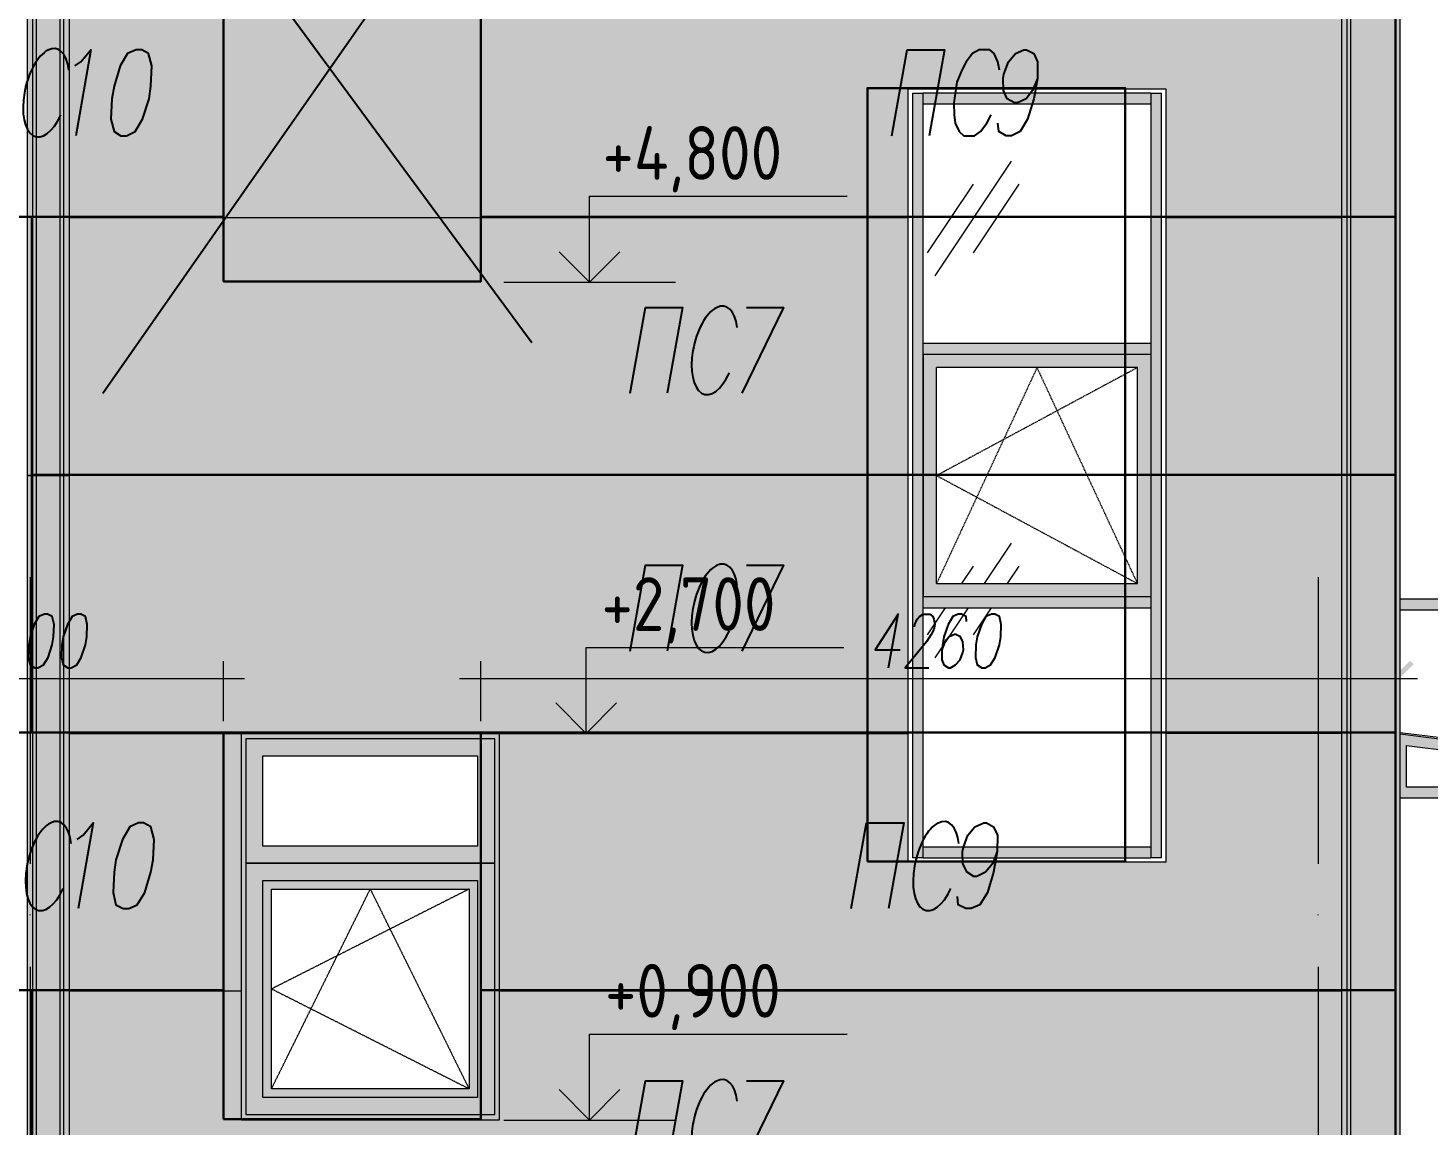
# Model space of a CAD drawing. Header units: millimetres. Extents: x 148937 to 2048786, y 870 to 351006.
# Drawn here: x 549377 to 555896, y 300795 to 305906 of the extents above; entities that cross this region are included whole.
import ezdxf

# ---------------------------------------------------------------- set-up
doc = ezdxf.new("R2010")
doc.units = ezdxf.units.MM
doc.linetypes.add('_ШТР__2__1_', pattern=[3, 2, -1])
doc.linetypes.add('_ШТР__3__1_5_', pattern=[4.5, 3, -1.5])
doc.layers.add('PDF _Геометрия', color=7, linetype='Continuous')
doc.layers.add('PDF _Сплошная заливка', color=7, linetype='Continuous', true_color=0x007eff)
for name, color, linetype, lineweight in [('Высотные отметки', 7, 'Continuous', 9), ('Обобщенные модели', 7, 'Continuous', 18), ('Стены', 7, 'Continuous', 18), ('Типовые аннотации', 7, 'Continuous', 9)]:
    doc.layers.add(name, color=color, linetype=linetype, lineweight=lineweight)
for name, color, linetype, lineweight, true_color in [('Импосты витража', 7, 'Continuous', 9, 0x004080), ('Каркас_Импост', 7, 'Continuous', 9, 0x0080c0), ('Линии', 7, 'Continuous', 9, 0x00a600), ('Монтажный зазор', 7, 'Continuous', 9, 0x808040), ('Оборудование', 7, 'Continuous', 18, 0x9f9fd0), ('Ограждение', 7, 'Continuous', 9, 0x408080), ('Окна', 7, 'Continuous', 9, 0x0080c0), ('Открывание', 7, '_ШТР__2__1_', 9, 0x373737), ('Панели витража', 7, 'Continuous', 9, 0x0080c0)]:
    doc.layers.add(name, color=color, linetype=linetype, lineweight=lineweight, true_color=true_color)
doc.styles.add('GOST Common_1', font='GOST Common.ttf', dxfattribs={"width": 0.9, "height": 250})
pattern_1 = [(236.31, (995.8, 1244.6), (-1777.9963, -3556.002), [641.07, -5769.6]), (236.31, (1031.34, 1137.9), (-1777.9963, -3556.002), [384.64, -6026.03]), (236.31, (818, 1137.9), (-1777.9963, -3556.002), [384.64, -6026.03])]

# ---------------------------------------------------------------- blocks, each defined once
blk = doc.blocks.new('102_Окно_1Створка_Ф_ГОСТ23166-99 - 1160х1750_1170_h-V13-_О__Ф__1-10__Южный')
at = {"layer": 'Каркас_Импост', "true_color": 0xf7fbf5}
h = blk.add_hatch(color=7, dxfattribs=at)
h.paths.add_polyline_path([(40040, 2095), (41080, 2095), (41080, 2675), (39920, 2675), (39920, 2095), (40000, 2095)], flags=0)
h.paths.add_polyline_path([(40040, 2175), (40000, 2175), (40000, 2595), (41000, 2595), (41000, 2175), (40617.2, 2175)], flags=0)
h = blk.add_hatch(color=7, dxfattribs=at)
h.paths.add_polyline_path([(40617.2, 925), (41080, 925), (41080, 2095), (39920, 2095), (39920, 925), (40040, 925)], flags=0)
h.paths.add_polyline_path([(40000, 1005), (40000, 2015), (41000, 2015), (41000, 1005), (40040, 1005)], flags=0)
h = blk.add_hatch(color=7, dxfattribs=at)
h.paths.add_polyline_path([(40617.2, 1005), (41000, 1005), (41000, 2015), (40000, 2015), (40000, 1005), (40460, 1005)], flags=0)
h.paths.add_polyline_path([(40617.2, 1045), (40040, 1045), (40040, 1975), (40960, 1975), (40960, 1045)], flags=0)
at = {"layer": 'Монтажный зазор', "true_color": 0x7f7f7f}
h = blk.add_hatch(color=8, dxfattribs=at)
h.paths.add_polyline_path([(39900, 900), (41100, 900), (41100, 2700), (39900, 2700), (39900, 925)], flags=0)
h.paths.add_polyline_path([(40960, 925), (39920, 925), (39920, 2675), (41080, 2675), (41080, 925), (41000, 925)], flags=0)
at = {"layer": 'Открывание', "linetype": 'Continuous'}
h = blk.add_hatch(dxfattribs=at)
h.set_pattern_fill('FP_1', style=0, pattern_type=2)
h.set_pattern_definition(pattern_1)
h.paths.add_polyline_path([(40960, 1045), (40960, 1975), (40040, 1975), (40040, 1045), (40617.2, 1045)], flags=0)
at = {"layer": 'Каркас_Импост', "color": 7}
for p, q in [((39920, 2675), (39920, 2095)), ((41080, 2675), (39920, 2675)), ((41080, 2095), (41080, 2675)), ((40000, 2595), (41000, 2595)), ((40000, 2175), (40000, 2595)), ((41000, 2595), (41000, 2175)), ((41000, 2175), (40000, 2175)), ((39920, 2095), (41080, 2095)), ((39920, 2095), (39920, 925)), ((41080, 2095), (39920, 2095)), ((41080, 925), (41080, 2095)), ((40000, 2015), (41000, 2015)), ((40000, 1005), (40000, 2015)), ((40040, 1975), (40960, 1975)), ((40040, 1045), (40040, 1975)), ((40960, 1975), (40960, 1045)), ((41000, 2015), (41000, 1005)), ((40960, 1045), (40040, 1045)), ((41000, 1005), (40000, 1005)), ((39920, 925), (41080, 925))]:
    blk.add_line(p, q, dxfattribs=at)
at = {"layer": 'Открывание', "color": 7}
for p, q in [((40040, 1045), (40500, 1975)), ((40960, 1975), (40040, 1510)), ((40500, 1975), (40960, 1045)), ((40960, 1045), (40040, 1510))]:
    blk.add_line(p, q, dxfattribs=at)
blk = doc.blocks.new('125_Горизонтальный козырек - Горизонтальный козырек L_1200-V14-_О__Ф__1-10__Южный')
at = {"layer": 'Ограждение'}
h = blk.add_hatch(dxfattribs=at)
h.set_pattern_fill('FP_1', style=0, pattern_type=2)
h.set_pattern_definition(pattern_1)
h.paths.add_polyline_path([(46555, 2540), (46555, 2545), (46400, 2564.4), (46400, 2559.4), (46430.7, 2555.5)], flags=0)
h.paths.add_polyline_path([(46395, 2560), (46395, 2565), (46000, 2614.4), (46000, 2609.4), (46107.7, 2595.9)], flags=0)
h.paths.add_polyline_path([(45950, 2615.6), (45950, 2620.6), (45600, 2664.4), (45600, 2659.4), (45784.7, 2636.3)], flags=0)
h.paths.add_polyline_path([(45550, 2665.6), (45550, 2670.6), (45295, 2702.5), (45295, 2697.5)], flags=0)
at = {"layer": 'Ограждение', "true_color": 0x9ea0a1}
h = blk.add_hatch(color=253, dxfattribs=at)
h.paths.add_polyline_path([(45600, 2400), (46475, 2400), (46475, 2550), (46400, 2559.4), (46400, 2525), (46403.5, 2525), (46403.5, 2508.9), (46425, 2506.2), (46425, 2450), (45600, 2450), (45600, 2438)], flags=0)
h.paths.add_polyline_path([(45550, 2400), (45550, 2450), (45325, 2450), (45325, 2643.8), (45550, 2615.6), (45550, 2665.6), (45295, 2697.5), (45295, 2400), (45325, 2400)], flags=0)
h.paths.add_polyline_path([(46291.4, 2525), (46395, 2525), (46395, 2560), (46000, 2609.4), (46000, 2559.4), (46275, 2525), (46287.7, 2525)], flags=0)
h.paths.add_polyline_path([(45950, 2565.6), (45950, 2615.6), (45600, 2659.4), (45600, 2609.4), (45784.7, 2586.3)], flags=0)
at = {"layer": 'Ограждение', "color": 7}
for p, q in [((45550, 2670.6), (45295, 2702.5)), ((45295, 2697.5), (45550, 2665.6)), ((45325, 2450), (45325, 2643.8)), ((45325, 2643.8), (45550, 2615.6)), ((45950, 2620.6), (45600, 2664.4)), ((45600, 2659.4), (45950, 2615.6)), ((45600, 2609.4), (45950, 2565.6)), ((46395, 2565), (46000, 2614.4)), ((46000, 2609.4), (46395, 2560)), ((46000, 2559.4), (46275, 2525)), ((46555, 2545), (46400, 2564.4)), ((46400, 2559.4), (46555, 2540)), ((46475, 2400), (46475, 2550)), ((46555, 2540), (46555, 2545)), ((46403.5, 2508.9), (46425, 2506.2)), ((46425, 2506.2), (46425, 2450)), ((45550, 2450), (45325, 2450)), ((46425, 2450), (45600, 2450)), ((45295, 2400), (45550, 2400)), ((45600, 2400), (46475, 2400))]:
    blk.add_line(p, q, dxfattribs=at)
blk = doc.blocks.new('Системная панель - 135__НР__25__СТК__Стеклопакет-1207059-_О__Ф__1-10__Южный')
at = {"layer": 'Панели витража'}
h = blk.add_hatch(dxfattribs=at)
h.set_pattern_fill('FP_1', style=0, pattern_type=2)
h.set_pattern_definition(pattern_1)
h.paths.add_polyline_path([(43201, 2170), (44135, 2170), (44135, 3285), (43075, 3285), (43075, 2170)], flags=0)
blk = doc.blocks.new('Прямоугольный импост - 50х100 мм RAL 9016-1206952-_О__Ф__1-10__Южный')
at = {"layer": 'Импосты витража', "true_color": 0xf7fbf5}
blk.add_hatch(color=7, dxfattribs=at).paths.add_polyline_path([(44135, 5630), (44135, 5680), (43075, 5680), (43075, 5630), (44080.2, 5630)], flags=0)
at = {"layer": 'Импосты витража', "color": 7}
for p, q in [((43075, 5630), (43075, 5680)), ((44135, 5680), (43075, 5680)), ((44135, 5680), (44135, 5630)), ((43075, 5630), (44135, 5630))]:
    blk.add_line(p, q, dxfattribs=at)
blk = doc.blocks.new('Прямоугольный импост - 50х100 мм RAL 9016-1206946-_О__Ф__1-10__Южный')
at = {"layer": 'Импосты витража', "true_color": 0xf7fbf5}
blk.add_hatch(color=7, dxfattribs=at).paths.add_polyline_path([(44135, 2120), (44135, 2170), (43075, 2170), (43075, 2120), (43201, 2120)], flags=0)
at = {"layer": 'Импосты витража', "color": 7}
for p, q in [((43075, 2120), (43075, 2170)), ((44135, 2170), (43075, 2170)), ((44135, 2170), (44135, 2120)), ((43075, 2120), (44135, 2120))]:
    blk.add_line(p, q, dxfattribs=at)
blk = doc.blocks.new('Прямоугольный импост - 50х100 мм RAL 9016-1207083-_О__Ф__1-10__Южный')
at = {"layer": 'Импосты витража', "true_color": 0xf7fbf5}
blk.add_hatch(color=7, dxfattribs=at).paths.add_polyline_path([(44169.3, 2120), (44185, 2120), (44185, 3310), (44135, 3310), (44135, 2120)], flags=0)
at = {"layer": 'Импосты витража', "color": 7}
for p, q in [((44135, 3310), (44135, 2120)), ((44185, 2120), (44185, 3310)), ((44185, 2120), (44135, 2120))]:
    blk.add_line(p, q, dxfattribs=at)
blk = doc.blocks.new('Прямоугольный импост - 50х100 мм RAL 9016-1207058-_О__Ф__1-10__Южный')
at = {"layer": 'Импосты витража', "true_color": 0xf7fbf5}
blk.add_hatch(color=7, dxfattribs=at).paths.add_polyline_path([(43075, 4490), (43075, 5680), (43025, 5680), (43025, 4490), (43050, 4490)], flags=0)
at = {"layer": 'Импосты витража', "color": 7}
for p, q in [((43025, 5680), (43075, 5680)), ((43025, 5680), (43025, 4490)), ((43075, 4490), (43075, 5680))]:
    blk.add_line(p, q, dxfattribs=at)
blk = doc.blocks.new('Системная панель - 135__НР__25__СТК__Стеклопакет-V15-_О__Ф__1-10__Южный')
at = {"layer": 'Панели витража'}
h = blk.add_hatch(dxfattribs=at)
h.set_pattern_fill('FP_1', style=0, pattern_type=2)
h.set_pattern_definition(pattern_1)
h.paths.add_polyline_path([(43201, 4515), (44135, 4515), (44135, 5630), (43075, 5630), (43075, 4515)], flags=0)
blk = doc.blocks.new('Прямоугольный импост - 50х100 мм RAL 9016-1207060-_О__Ф__1-10__Южный')
at = {"layer": 'Импосты витража', "true_color": 0xf7fbf5}
blk.add_hatch(color=7, dxfattribs=at).paths.add_polyline_path([(44135, 4490), (44185, 4490), (44185, 5680), (44135, 5680), (44135, 5100)], flags=0)
at = {"layer": 'Импосты витража', "color": 7}
for p, q in [((44135, 5680), (44185, 5680)), ((44135, 5680), (44135, 4490)), ((44185, 4490), (44185, 5680))]:
    blk.add_line(p, q, dxfattribs=at)
blk = doc.blocks.new('Прямоугольный импост - 50х100 мм RAL 9016-1207084-_О__Ф__1-10__Южный')
at = {"layer": 'Импосты витража', "true_color": 0xf7fbf5}
blk.add_hatch(color=7, dxfattribs=at).paths.add_polyline_path([(43075, 3310), (43075, 4490), (43025, 4490), (43025, 3310), (43050, 3310)], flags=0)
at = {"layer": 'Импосты витража', "color": 7}
for p, q in [((43025, 4490), (43025, 3310)), ((43075, 3310), (43075, 4490))]:
    blk.add_line(p, q, dxfattribs=at)
blk = doc.blocks.new('Прямоугольный импост - 50х100 мм RAL 9016-1206832-_О__Ф__1-10__Южный')
at = {"layer": 'Импосты витража', "true_color": 0xf7fbf5}
blk.add_hatch(color=7, dxfattribs=at).paths.add_polyline_path([(44135, 4465), (44135, 4515), (43075, 4515), (43075, 4465), (44088, 4465)], flags=0)
at = {"layer": 'Импосты витража', "color": 7}
for p, q in [((43075, 4465), (43075, 4515)), ((44135, 4515), (43075, 4515)), ((44135, 4515), (44135, 4465)), ((43075, 4465), (44135, 4465))]:
    blk.add_line(p, q, dxfattribs=at)
blk = doc.blocks.new('Прямоугольный импост - 50х100 мм RAL 9016-1207086-_О__Ф__1-10__Южный')
at = {"layer": 'Импосты витража', "true_color": 0xf7fbf5}
blk.add_hatch(color=7, dxfattribs=at).paths.add_polyline_path([(44135, 3310), (44185, 3310), (44185, 4490), (44135, 4490), (44135, 3335)], flags=0)
at = {"layer": 'Импосты витража', "color": 7}
for p, q in [((44135, 4490), (44135, 3310)), ((44185, 3310), (44185, 4490))]:
    blk.add_line(p, q, dxfattribs=at)
blk = doc.blocks.new('Прямоугольный импост - 50х100 мм RAL 9016-1207087-_О__Ф__1-10__Южный')
at = {"layer": 'Импосты витража', "true_color": 0xf7fbf5}
blk.add_hatch(color=7, dxfattribs=at).paths.add_polyline_path([(43025, 2120), (43075, 2120), (43075, 3310), (43025, 3310), (43025, 2396.7)], flags=0)
at = {"layer": 'Импосты витража', "color": 7}
for p, q in [((43025, 3310), (43025, 2120)), ((43075, 2120), (43075, 3310)), ((43075, 2120), (43025, 2120))]:
    blk.add_line(p, q, dxfattribs=at)
blk = doc.blocks.new('190_ФЭ_Стена_Стык вертикальный - ФЭ-C1_110-1292203-_О__Ф__1-10__Южный')
at = {"layer": 'Обобщенные модели', "true_color": 0xcfd0cf}
for points in [[(20928, 492.1), (20928, 3900), (20902, 3900), (20902, 492.1)], [(20945, 435), (20945, 3900), (20928, 3900), (20928, 492.1), (20930.6, 491.4), (20928, 481.8), (20928.2, 451.8), (20940.6, 439.4)], [(20990, 435), (21055, 435), (21055, 3900), (20945, 3900), (20945, 435)], [(21055, 435), (21072, 452), (21072, 481.9), (21069.4, 491.4), (21072, 492.1), (21072, 3900), (21055, 3900), (21055, 439.4)], [(21098, 492.1), (21098, 3900), (21072, 3900), (21072, 492.1)]]:
    blk.add_hatch(color=254, dxfattribs=at).paths.add_polyline_path(points, flags=0)
at = {"layer": 'Линии', "color": 7, "lineweight": 18}
for p, q in [((20928, 3900), (20902, 3900)), ((20902, 3900), (20902, 491.4)), ((20945, 3900), (20928, 3900)), ((21055, 3900), (20945, 3900)), ((21072, 3900), (21055, 3900)), ((21098, 3900), (21072, 3900)), ((21098, 3900), (21098, 491.4)), ((20902, 481.9), (20902, 452)), ((21098, 481.9), (21098, 452)), ((20902, 452), (20928, 452)), ((20928, 452), (20945, 435)), ((20945, 435), (21055, 435)), ((21055, 435), (21072, 452)), ((21072, 452), (21098, 452))]:
    blk.add_line(p, q, dxfattribs=at)
at = {"layer": 'Обобщенные модели'}
for p, q in [((20928, 3900), (20928, 491.4)), ((20945, 3900), (20945, 435)), ((21055, 3900), (21055, 435)), ((21072, 3900), (21072, 491.4)), ((20928, 481.9), (20928, 452)), ((21072, 481.9), (21072, 452))]:
    blk.add_line(p, q, dxfattribs=at)
blk = doc.blocks.new('190_ФЭ_Стена_Стык вертикальный - ФЭ-C1_110-1292370-_О__Ф__1-10__Южный')
at = {"layer": 'Обобщенные модели', "true_color": 0xcfd0cf}
for points in [[(20915.9, 3900), (20928, 3900), (20928, 7500), (20902, 7500), (20902, 3900)], [(20928, 3900), (20945, 3900), (20945, 7500), (20928, 7500), (20928, 3925.7)], [(21055, 3900), (21055, 7500), (20945, 7500), (20945, 3900), (21010, 3900)], [(21055, 3900), (21072, 3900), (21072, 7500), (21055, 7500), (21055, 3919.4)], [(21077.4, 3900), (21098, 3900), (21098, 7500), (21072, 7500), (21072, 3900)]]:
    blk.add_hatch(color=254, dxfattribs=at).paths.add_polyline_path(points, flags=0)
at = {"layer": 'Линии', "color": 7, "lineweight": 18}
for p, q in [((20928, 7500), (20902, 7500)), ((20902, 7500), (20902, 3900)), ((20945, 7500), (20928, 7500)), ((21055, 7500), (20945, 7500)), ((21072, 7500), (21055, 7500)), ((21098, 7500), (21072, 7500)), ((21098, 7500), (21098, 3900)), ((20902, 3900), (20928, 3900)), ((20928, 3900), (20945, 3900)), ((20945, 3900), (21055, 3900)), ((21055, 3900), (21072, 3900)), ((21072, 3900), (21098, 3900))]:
    blk.add_line(p, q, dxfattribs=at)
at = {"layer": 'Обобщенные модели'}
for p, q in [((20928, 7500), (20928, 3900)), ((20945, 7500), (20945, 3900)), ((21055, 7500), (21055, 3900)), ((21072, 7500), (21072, 3900))]:
    blk.add_line(p, q, dxfattribs=at)
blk = doc.blocks.new('190_ФЭ_Стена_Стык угловой внешний фигурный - ФЭ-У1_230х230-1304566-_О__Ф__1-10__Южный')
at = {"layer": 'Обобщенные модели', "true_color": 0xcfd0cf}
for points in [[(45048, 492.1), (45048, 8700), (45022, 8700), (45022, 492.1)], [(45064.7, 435), (45065, 435), (45065, 8700), (45048, 8700), (45048, 492.1), (45050.6, 491.4), (45048, 481.8), (45048, 451.7)], [(45294.9, 435), (45295, 435), (45295, 8700), (45065, 8700), (45065, 435), (45275, 435)]]:
    blk.add_hatch(color=254, dxfattribs=at).paths.add_polyline_path(points, flags=0)
at = {"layer": 'Линии', "color": 7, "lineweight": 18}
for p, q in [((45022, 8700), (45022, 491.4)), ((45295, 435), (45295, 8700))]:
    blk.add_line(p, q, dxfattribs=at)
at = {"layer": 'Обобщенные модели'}
for p, q in [((45048, 8700), (45048, 491.4)), ((45065, 8700), (45065, 435))]:
    blk.add_line(p, q, dxfattribs=at)
blk = doc.blocks.new('135_Витраж створка_Открывание_Профиль - Правое верхнее открывание-1512337-_О__Ф__1-10__Южный')
at = {"layer": 'Панели витража', "true_color": 0xf7fbf5}
h = blk.add_hatch(color=7, dxfattribs=at)
h.paths.add_polyline_path([(43075, 3335), (44135, 3335), (44135, 4465), (43075, 4465), (43075, 3900)], flags=0)
h.paths.add_polyline_path([(44073, 3397), (43137, 3397), (43137, 4403), (44073, 4403), (44073, 3900)], flags=0)
at = {"layer": 'Панели витража'}
h = blk.add_hatch(dxfattribs=at)
h.set_pattern_fill('FP_1', style=0, pattern_type=2)
h.set_pattern_definition(pattern_1)
h.paths.add_polyline_path([(43137, 3397), (44073, 3397), (44073, 4403), (43137, 4403), (43137, 3900)], flags=0)
at = {"layer": 'Линии', "color": 7, "linetype": '_ШТР__3__1_5_'}
for p, q in [((44073, 4403), (43137, 3900)), ((43605, 4403), (43137, 3397)), ((44073, 3397), (43605, 4403)), ((43137, 3900), (44073, 3397))]:
    blk.add_line(p, q, dxfattribs=at)
at = {"layer": 'Панели витража', "color": 7}
for p, q in [((43075, 4465), (44135, 4465)), ((43075, 4465), (43075, 3335)), ((44135, 4465), (44135, 3335)), ((43137, 3397), (43137, 4403)), ((44073, 4403), (43137, 4403)), ((44073, 3397), (44073, 4403)), ((43137, 3397), (44073, 3397)), ((44135, 3335), (43075, 3335))]:
    blk.add_line(p, q, dxfattribs=at)
blk = doc.blocks.new('Высотные отметки - Стрелка вверх-5091-_О__Ф__1-10__Южный')
at = {"layer": 'Типовые аннотации'}
for p, q in [((-2280.3, 6200), (-3480.3, 6200)), ((-2280.3, 5800), (-2280.3, 6200)), ((-1880.3, 5800), (-2680.3, 5800))]:
    blk.add_line(p, q, dxfattribs=at)
at = {"layer": 'Типовые аннотации', "lineweight": 20}
for q in [(-2421.8, 5941.4), (-2138.9, 5941.4)]:
    blk.add_line((-2280.3, 5800), q, dxfattribs=at)

msp = doc.modelspace()

# ---------------------------------------------------------------- hatches: boundary and pattern name
at = {"layer": 'Оборудование', "true_color": 0x9ea0a1}
msp.add_hatch(color=253, dxfattribs=at).paths.add_polyline_path([(556021.14665, 303197.64499), (556021.14665, 303247.64499), (555766.14665, 303247.64499), (555766.14665, 303197.64499)], flags=0)
at = {"layer": 'Стены', "lineweight": 9, "true_color": 0xcfd0cf}
for points in [[(549796.45677, 305022.64499), (553476.14665, 305022.64499), (553476.14665, 305622.64499), (554676.14665, 305622.64499), (554676.14665, 305022.64499), (555493.14665, 305022.64499), (555493.14665, 306222.64499), (549569.14665, 306222.64499), (549569.14665, 305022.64499)], [(549766.23961, 300414.8425), (555493.14665, 300414.8425), (555493.14665, 301422.64499), (551571.14665, 301422.64499), (551571.14665, 300822.64499), (550371.14665, 300822.64499), (550371.14665, 301422.64499), (549569.14665, 301422.64499), (549569.14665, 300414.8425), (549595.64665, 300414.8425)]]:
    msp.add_hatch(color=254, dxfattribs=at).paths.add_polyline_path(points, flags=0)
h = msp.add_hatch(color=254, dxfattribs=at)
h.paths.add_polyline_path([(549569.14665, 303822.64499), (553476.14665, 303822.64499), (553476.14665, 305022.64499), (549569.14665, 305022.64499), (549569.14665, 303849.07804)], flags=0)
h.paths.add_polyline_path([(554964.00665, 303822.64499), (555493.14665, 303822.64499), (555493.14665, 305022.64499), (554676.14665, 305022.64499), (554676.14665, 303822.64499)], flags=0)
h = msp.add_hatch(color=254, dxfattribs=at)
h.paths.add_polyline_path([(553476.14665, 302622.64499), (553476.14665, 303822.64499), (549569.14665, 303822.64499), (549569.14665, 302622.64499), (552380.23171, 302622.64499)], flags=0)
h.paths.add_polyline_path([(555493.14665, 302622.64499), (555493.14665, 303822.64499), (554676.14665, 303822.64499), (554676.14665, 302622.64499), (554964.00665, 302622.64499)], flags=0)
h = msp.add_hatch(color=254, dxfattribs=at)
h.paths.add_polyline_path([(549569.14665, 301422.64499), (550371.14665, 301422.64499), (550371.14665, 302622.64499), (549569.14665, 302622.64499), (549569.14665, 301536.40827)], flags=0)
h.paths.add_polyline_path([(552380.23171, 301422.64499), (555493.14665, 301422.64499), (555493.14665, 302622.64499), (554676.14665, 302622.64499), (554676.14665, 302022.64499), (553476.14665, 302022.64499), (553476.14665, 302622.64499), (551571.14665, 302622.64499), (551571.14665, 301422.64499)], flags=0)

# ---------------------------------------------------------------- linework, layer by layer
for points in [[(549788.06941, 307069.47836), (551723.79805, 304442.35269)], [(549725.11595, 304206.38363), (551550.68488, 306817.77816)]]:
    msp.add_lwpolyline(points)
at = {"layer": 'PDF _Геометрия', "color": 1, "lineweight": 30}
for points in [[(550287.19975, 304726.03325), (550287.19975, 306526.24804), (551485.91082, 306526.24804), (551485.91082, 304726.03325)], [(553286.12599, 302025.71053), (553286.12599, 305626.1401), (554486.98532, 305626.1401), (554486.98532, 302025.71053)], [(550287.19975, 300826.99908), (550287.19975, 302627.21386), (551485.91082, 302627.21386), (551485.91082, 300826.99908)]]:
    msp.add_lwpolyline(points, close=True, dxfattribs=at)
at = {"layer": 'PDF _Геометрия', "color": 152, "lineweight": 30, "true_color": 0x2776bb}
for points in [[(550287.19975, 306225.49598), (550287.19975, 305026.78492), (548486.98497, 305026.78492), (548486.98497, 306225.49598)], [(555745.84661, 306225.49598), (555745.84661, 305026.78492), (551485.91095, 305026.78492), (551485.91095, 306225.49598)], [(555745.84661, 303825.92493), (555745.84661, 302627.21386), (549395.68546, 302627.21386), (549395.68546, 303825.92493)], [(550287.19975, 302627.21469), (550287.19975, 301426.35536), (548486.98497, 301426.35536), (548486.98497, 302627.21469)], [(555745.84661, 302627.21469), (555745.84661, 301426.35536), (551485.91095, 301426.35536), (551485.91095, 302627.21469)]]:
    msp.add_lwpolyline(points, close=True, dxfattribs=at)
at = {"layer": 'PDF _Геометрия', "lineweight": 25}
for points in [[(549595.47017, 305729.2552), (549623.39713, 305748.58925), (549670.65814, 305804.44317), (549599.76662, 305404.87282)], [(553399.9818, 305404.87291), (553470.87331, 305804.44326), (553644.87976, 305804.44326), (553573.98824, 305404.87291)], [(553900.51925, 305709.92194), (553894.07456, 305748.59004), (553876.88874, 305787.25814), (553855.40647, 305804.44396), (553805.99723, 305804.44396), (553775.92204, 305787.25814), (553745.84685, 305748.59004), (553726.5128, 305709.92194), (553702.8823, 305654.06802), (553687.8447, 305557.39777), (553689.99293, 305501.54385), (553694.28939, 305462.87575), (553713.62344, 305424.20766), (553735.10571, 305404.87361), (553784.51495, 305404.87361), (553812.44191, 305424.20766), (553842.5171, 305462.87575), (553861.85115, 305501.54385)], [(554078.82199, 305671.25323), (554055.19149, 305615.39931), (554025.1163, 305576.73121), (553984.29998, 305557.39716), (553971.41061, 305557.39716), (553937.03897, 305576.73121), (553919.85314, 305615.39931), (553917.70492, 305671.25323), (553922.00137, 305690.58728), (553943.48365, 305748.58943), (553975.70706, 305787.25753), (554014.37516, 305804.44335), (554027.26453, 305804.44335), (554061.63617, 305787.25753), (554078.82199, 305748.58943), (554078.82199, 305671.25323), (554061.63617, 305576.73121), (554031.56098, 305482.20919), (553997.18934, 305424.20704), (553956.37301, 305404.87299), (553932.74251, 305404.87299), (553898.37087, 305424.20704), (553894.07441, 305462.87514)], [(552181.93708, 304206.16254), (552252.82859, 304605.7329), (552424.68681, 304605.7329), (552353.79529, 304206.16254)], [(552723.29029, 304605.73194), (552895.1485, 304605.73194), (552701.80801, 304206.16158)], [(552181.93708, 303005.30185), (552252.82859, 303404.87221), (552424.68681, 303404.87221), (552353.79529, 303005.30185)], [(552723.29029, 303404.87343), (552895.1485, 303404.87343), (552701.80801, 303005.30308)], [(553384.94516, 302927.9674), (553430.05795, 303177.16182), (553322.64656, 303011.74828), (553438.65086, 303011.74828)], [(553505.24504, 303119.15766), (553507.39327, 303129.8988), (553518.13441, 303153.5293), (553528.87555, 303166.41867), (553546.06137, 303177.15981), (553576.13656, 303177.15981), (553591.17415, 303166.41867), (553595.47061, 303153.5293), (553599.76706, 303129.8988), (553595.47061, 303106.26829), (553582.58124, 303082.63779), (553561.09896, 303048.26615), (553462.28049, 302927.96539), (553571.8401, 302927.96539)], [(553747.99528, 303142.78939), (553745.84705, 303166.41989), (553724.36477, 303177.16103), (553709.32718, 303177.16103), (553683.54845, 303166.41989), (553662.06617, 303129.90002), (553642.73212, 303071.89787), (553631.99098, 303011.7475), (553631.99098, 302964.48649), (553642.73212, 302940.85598), (553664.2144, 302927.96662), (553672.80731, 302927.96662), (553696.43781, 302940.85598), (553717.92009, 302964.48649), (553730.80945, 302998.85813), (553732.95768, 303011.7475), (553730.80945, 303048.26737), (553720.06832, 303071.89787), (553698.58604, 303082.63901), (553692.14136, 303082.63901), (553666.36262, 303071.89787), (553647.02857, 303048.26737), (553631.99098, 303011.7475)], [(549606.21196, 302128.82565), (549634.13892, 302148.1597), (549681.39993, 302206.16184), (549610.50842, 301806.59149)], [(553210.93889, 301806.59149), (553281.83041, 302206.16184), (553455.83685, 302206.16184), (553384.94534, 301806.59149)], [(553889.778, 302072.97181), (553868.29572, 302014.96966), (553836.07231, 301976.30157), (553795.25598, 301956.96752), (553782.36661, 301956.96752), (553750.1432, 301976.30157), (553730.80915, 302014.96966), (553728.66092, 302072.97181), (553732.95738, 302092.30586), (553754.43965, 302148.15978), (553786.66307, 302186.82788), (553827.4794, 302206.16193), (553840.36876, 302206.16193), (553872.59218, 302186.82788), (553891.92623, 302148.15978), (553889.778, 302072.97181), (553872.59218, 301976.30157), (553844.66522, 301881.77955), (553810.29357, 301823.7774), (553769.47725, 301806.59158), (553743.69852, 301806.59158), (553709.32687, 301823.7774), (553705.03042, 301862.4455)], [(552181.93708, 300605.7308), (552252.82859, 301005.30115), (552424.68681, 301005.30115), (552353.79529, 300605.7308)], [(552723.29029, 301005.30238), (552895.1485, 301005.30238), (552701.80801, 300605.73202)]]:
    msp.add_lwpolyline(points, dxfattribs=at)
for points in [[(549881.18594, 305804.4423), (549840.36961, 305787.25648), (549805.99797, 305729.25433), (549778.07101, 305634.73231), (549767.32987, 305576.73016), (549763.03342, 305482.20814), (549778.07101, 305424.20599), (549810.29443, 305404.87195), (549836.07316, 305404.87195), (549876.88949, 305424.20599), (549911.26113, 305482.20814), (549941.33632, 305576.73016), (549949.92923, 305634.73231), (549954.22568, 305729.25433), (549939.18809, 305787.25648), (549906.96467, 305804.4423)], [(549453.68854, 303177.16182), (549427.90981, 303166.42068), (549406.42753, 303129.90081), (549387.09348, 303071.89866), (549380.6488, 303035.37879), (549378.50057, 302975.22841), (549387.09348, 302940.85677), (549408.57576, 302927.9674), (549423.61335, 302927.9674), (549449.39208, 302940.85677), (549470.87436, 302975.22841), (549490.20841, 303035.37879), (549496.65309, 303071.89866), (549498.80132, 303129.90081), (549490.20841, 303166.42068), (549468.72613, 303177.16182)], [(549608.3601, 303177.16182), (549582.58137, 303166.42068), (549561.09909, 303129.90081), (549541.76504, 303071.89866), (549535.32036, 303035.37879), (549533.17213, 302975.22841), (549541.76504, 302940.85677), (549563.24732, 302927.9674), (549578.28492, 302927.9674), (549604.06365, 302940.85677), (549625.54593, 302975.22841), (549644.87997, 303035.37879), (549651.32466, 303071.89866), (549653.47289, 303129.90081), (549644.87997, 303166.42068), (549623.3977, 303177.16182)], [(553863.99922, 303177.16182), (553838.22049, 303166.42068), (553816.73821, 303129.90081), (553797.40416, 303071.89866), (553790.95948, 303035.37879), (553788.81125, 302975.22841), (553797.40416, 302940.85677), (553818.88644, 302927.9674), (553833.92404, 302927.9674), (553859.70277, 302940.85677), (553881.18504, 302975.22841), (553900.51909, 303035.37879), (553906.96378, 303071.89866), (553909.11201, 303129.90081), (553900.51909, 303166.42068), (553879.03682, 303177.16182)], [(549891.92664, 302206.16088), (549851.11032, 302186.82683), (549816.73867, 302128.82468), (549786.66348, 302034.30267), (549778.07057, 301976.30052), (549773.77412, 301881.7785), (549786.66348, 301823.77635), (549821.03513, 301806.59053), (549846.81386, 301806.59053), (549885.48196, 301823.77635), (549922.00183, 301881.7785), (549949.92879, 301976.30052), (549960.66993, 302034.30267), (549964.96638, 302128.82468), (549949.92879, 302186.82683), (549915.55715, 302206.16088)]]:
    msp.add_lwpolyline(points, close=True, dxfattribs=at)
at = {"layer": 'PDF _Геометрия', "color": 152, "lineweight": 30, "true_color": 0x2776bb}
for points in [[(551485.91121, 305026.78492), (555745.84687, 305026.78492), (555745.84687, 303825.92559), (549395.68561, 303825.92559), (549395.68561, 305026.78492), (550287.20015, 305026.78492)], [(551485.91121, 301426.35536), (555745.84687, 301426.35536), (555745.84687, 300227.6443), (549395.68561, 300227.6443), (549395.68561, 301426.35536), (550287.20015, 301426.35536)]]:
    msp.add_lwpolyline(points, dxfattribs=at)
at = {"layer": 'PDF _Геометрия', "color": 252, "lineweight": 5, "true_color": 0x989898}
for points in [[(549387.09291, 303349.0196), (549387.09291, 302014.97026)], [(555384.94484, 303349.0196), (555384.94484, 302014.97026)], [(549387.09291, 301776.51534), (549387.09291, 301778.66357)], [(555384.94484, 301776.51534), (555384.94484, 301778.66357)], [(549387.09291, 301535.91488), (549387.09291, 299615.39935)], [(555384.94484, 301535.91488), (555384.94484, 299615.39935)]]:
    msp.add_lwpolyline(points, dxfattribs=at)
at = {"layer": 'PDF _Геометрия', "color": 150, "lineweight": 9, "true_color": 0x007eff}
for points in [[(550287.19975, 302678.77142), (550287.19975, 302958.04102)], [(551485.91121, 302678.77142), (551485.91121, 302958.04102)], [(555745.84661, 302678.77142), (555745.84661, 302958.04102)], [(548386.0191, 302878.55721), (550386.01914, 302878.55721)], [(551387.09348, 302878.55721), (555846.81414, 302878.55721)]]:
    msp.add_lwpolyline(points, dxfattribs=at)
at = {"layer": 'PDF _Геометрия', "lineweight": 25}
for centre, major_axis, ratio, start_param, end_param in [((549461.88003, 305604.87398), (-47.31987, -204.36458), 0.4728608091, 2.216155869, 7.436424278), ((552575.0131, 304405.63117), (-46.50795, -204.84065), 0.4725262149, 2.2157138029, 7.4263733251), ((552575.01309, 303204.77267), (-46.50805, -204.8411), 0.4725262149, 2.2157137939, 7.4263733247), ((549472.76182, 302004.73346), (-47.18971, -206.56128), 0.4662240876, 2.2055025895, 7.4378151375), ((553605.95202, 302004.73344), (-47.18926, -206.55931), 0.4662240876, 2.2055026541, 7.4378152209), ((552575.01309, 300805.20162), (-46.50824, -204.84192), 0.4725262149, 2.2157137771, 7.4263733245)]:
    msp.add_ellipse(centre, major_axis=major_axis, ratio=ratio, start_param=start_param, end_param=end_param, dxfattribs=at)
at = {"layer": 'PDF _Сплошная заливка', "lineweight": 9, "transparency": 33554559}
for points in [[(550203.4201, 302811.96267), (550218.45769, 302794.77685), (550353.79604, 302960.19038)], [(550218.45708, 302794.77536), (550353.79543, 302960.1889), (550368.83302, 302945.1513)], [(551552.50684, 302960.18872), (551419.31672, 302794.77519), (551404.27913, 302811.96101)], [(551569.69196, 302945.15174), (551552.50614, 302960.18933), (551419.31602, 302794.7758)], [(555662.06586, 302811.96267), (555679.25168, 302794.77685), (555812.4418, 302960.19038)], [(555679.25153, 302794.77536), (555812.44165, 302960.1889), (555829.62747, 302945.1513)]]:
    msp.add_solid(points, dxfattribs=at)
at = {"layer": 'Высотные отметки'}
for p, q in [((551891.14665, 304722.64499), (551992.55406, 304722.64499)), ((551891.14665, 302622.64499), (551976.58498, 302622.64499)), ((551891.14665, 300822.64499), (551992.55406, 300822.64499))]:
    msp.add_line(p, q, dxfattribs=at)
at = {"layer": 'Линии', "color": 7, "lineweight": 18}
for p, q in [((553476.14665, 302022.64499), (553476.14665, 305622.64499)), ((553476.14665, 305622.64499), (554676.14665, 305622.64499)), ((554676.14665, 305622.64499), (554676.14665, 302022.64499)), ((553476.14665, 305022.64499), (549569.14665, 305022.64499)), ((555493.14665, 305022.64499), (554676.14665, 305022.64499)), ((553476.14665, 303822.64499), (549569.14665, 303822.64499)), ((555493.14665, 303822.64499), (554676.14665, 303822.64499)), ((549569.14665, 302622.64499), (553476.14665, 302622.64499)), ((550371.14665, 300822.64499), (550371.14665, 302622.64499)), ((551571.14665, 302622.64499), (551571.14665, 300822.64499)), ((555493.14665, 302622.64499), (554676.14665, 302622.64499)), ((554676.14665, 302022.64499), (553476.14665, 302022.64499)), ((550371.14665, 301422.64499), (549569.14665, 301422.64499)), ((555493.14665, 301422.64499), (551571.14665, 301422.64499)), ((551571.14665, 300822.64499), (550371.14665, 300822.64499))]:
    msp.add_line(p, q, dxfattribs=at)
at = {"layer": 'Линии', "color": 7, "true_color": 0xffffff}
for p, q in [((551671.14665, 304722.64499), (551891.14665, 304722.64499)), ((551671.14665, 302622.64499), (551891.14665, 302622.64499)), ((551671.14665, 300822.64499), (551891.14665, 300822.64499))]:
    msp.add_line(p, q, dxfattribs=at)
at = {"layer": 'Оборудование', "color": 7}
for p, q in [((556046.14665, 303247.64499), (555766.14665, 303247.64499)), ((555766.14665, 303197.64499), (556046.14665, 303197.64499))]:
    msp.add_line(p, q, dxfattribs=at)

# ---------------------------------------------------------------- block references
at = {"layer": 'Высотные отметки', "lineweight": 20, "extrusion": (0, 0, -1)}
for p in [(-549712.21175, 298922.64499), (-549696.24267, 296822.64499), (-549712.21175, 295022.64499)]:
    msp.add_blockref('Высотные отметки - Стрелка вверх-5091-_О__Ф__1-10__Южный', p, dxfattribs=at)
at = {"layer": 'Импосты витража', "color": 7}
for name, p in [('Прямоугольный импост - 50х100 мм RAL 9016-1207058-_О__Ф__1-10__Южный', (510471.14665, 299922.64499)), ('Прямоугольный импост - 50х100 мм RAL 9016-1206952-_О__Ф__1-10__Южный', (510471.14665, 299922.64499)), ('Прямоугольный импост - 50х100 мм RAL 9016-1207060-_О__Ф__1-10__Южный', (510471.14665, 299922.64499)), ('Прямоугольный импост - 50х100 мм RAL 9016-1207084-_О__Ф__1-10__Южный', (510471.14665, 299922.64499)), ('Прямоугольный импост - 50х100 мм RAL 9016-1206832-_О__Ф__1-10__Южный', (510471.14665, 299922.64499)), ('Прямоугольный импост - 50х100 мм RAL 9016-1207086-_О__Ф__1-10__Южный', (510471.14665, 299922.64499)), ('Прямоугольный импост - 50х100 мм RAL 9016-1207087-_О__Ф__1-10__Южный', (510471.14665, 299922.64499)), ('Прямоугольный импост - 50х100 мм RAL 9016-1206832-_О__Ф__1-10__Южный', (510471.14665, 298742.64499)), ('Прямоугольный импост - 50х100 мм RAL 9016-1207083-_О__Ф__1-10__Южный', (510471.14665, 299922.64499)), ('Прямоугольный импост - 50х100 мм RAL 9016-1206946-_О__Ф__1-10__Южный', (510471.14665, 299922.64499))]:
    msp.add_blockref(name, p, dxfattribs=at)
at = {"layer": 'Обобщенные модели'}
for name, p in [('190_ФЭ_Стена_Стык угловой внешний фигурный - ФЭ-У1_230х230-1304566-_О__Ф__1-10__Южный', (510471.14665, 299922.64499)), ('190_ФЭ_Стена_Стык вертикальный - ФЭ-C1_110-1292370-_О__Ф__1-10__Южный', (528471.14665, 299922.64499)), ('190_ФЭ_Стена_Стык вертикальный - ФЭ-C1_110-1292203-_О__Ф__1-10__Южный', (528471.14665, 299922.64499))]:
    msp.add_blockref(name, p, dxfattribs=at)
at = {"layer": 'Ограждение', "color": 7}
msp.add_blockref('125_Горизонтальный козырек - Горизонтальный козырек L_1200-V14-_О__Ф__1-10__Южный', (510471.14665, 299922.64499), dxfattribs=at)
at = {"layer": 'Окна', "color": 7}
msp.add_blockref('102_Окно_1Створка_Ф_ГОСТ23166-99 - 1160х1750_1170_h-V13-_О__Ф__1-10__Южный', (510471.14665, 299922.64499), dxfattribs=at)
at = {"layer": 'Панели витража', "color": 7}
for name in ['Системная панель - 135__НР__25__СТК__Стеклопакет-V15-_О__Ф__1-10__Южный', '135_Витраж створка_Открывание_Профиль - Правое верхнее открывание-1512337-_О__Ф__1-10__Южный', 'Системная панель - 135__НР__25__СТК__Стеклопакет-1207059-_О__Ф__1-10__Южный']:
    msp.add_blockref(name, (510471.14665, 299922.64499), dxfattribs=at)

# ---------------------------------------------------------------- texts
at = {"layer": 'Высотные отметки', "char_height": 250, "attachment_point": 1, "line_spacing_factor": 1.022761, "style": 'GOST Common_1'}
for s, insert, width in [('+4,800', (552052.56396, 305449.35207), 1055.9762435), ('+2,700', (552047.90891, 303349.35207), 1028.8225687), ('+0,900', (552063.87799, 301549.35207), 1028.8225687)]:
    msp.add_mtext(s, dxfattribs=dict(at, insert=insert, width=width))

doc.saveas('drawing.dxf')
